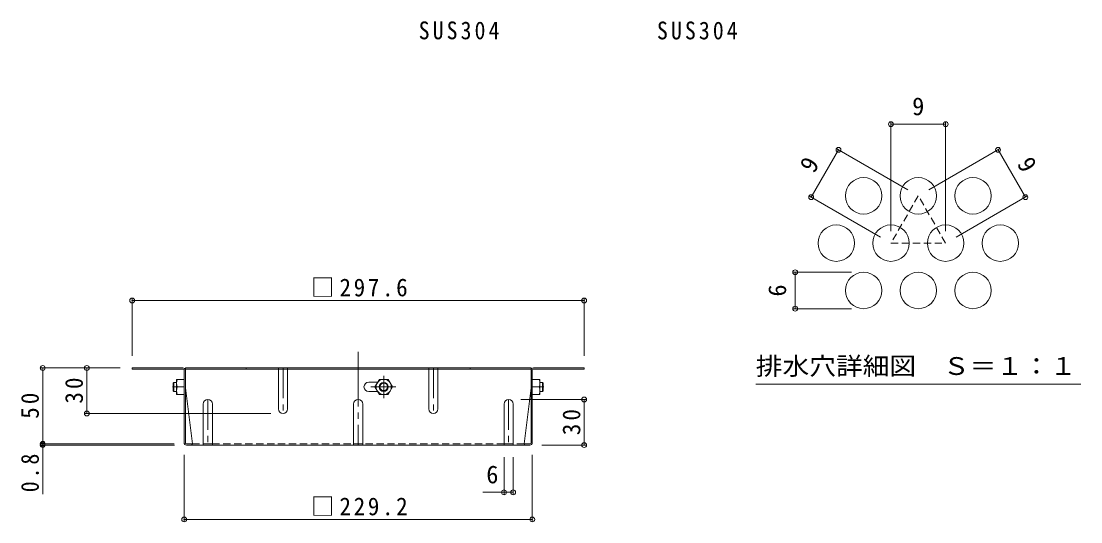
# Model space of a CAD drawing. Units: millimetres at full size, sheet at 1:4, with parts at other scales. Extents: x -1190 to 910, y -842 to 650.
# Drawn here: x 213 to 910, y -91 to 239 of the extents above; entities that cross this region are included whole.
import ezdxf
from ezdxf.enums import TextEntityAlignment as Align

# ---------------------------------------------------------------- set-up
doc = ezdxf.new("R2010")
doc.units = ezdxf.units.MM
doc.header["$LTSCALE"] = 4
doc.header["$PDMODE"] = 32
doc.header["$PDSIZE"] = 3.2
for name, pattern in [('CHAIN1', [8, 5, -1, 1, -1]), ('CHAIN2', [12, 9, -1, 1, -1]), ('DASHED1', [1.8, 1.2, -0.6])]:
    doc.linetypes.add(name, pattern=pattern)
for name, color, linetype, lineweight in [('A-1_躯体', 3, 'Continuous', 9), ('A-4_その他', 7, 'Continuous', 9), ('A-5_文字', 7, 'Continuous', 9), ('A-7_ハッチ', 2, 'Continuous', 9), ('A-8_記号', 2, 'Continuous', 9), ('A-B_ﾊｯﾁ', 2, 'Continuous', 9), ('F-4_F-4ﾚｲﾔ', 7, 'Continuous', 9), ('F-6_F-6ﾚｲﾔ', 2, 'Continuous', 9), ('F-7_F-7ﾚｲﾔ', 2, 'Continuous', 9)]:
    doc.layers.add(name, color=color, linetype=linetype, lineweight=lineweight)
doc.styles.add('ＭＳ ゴシック', font='')
doc.styles.get('ＭＳ ゴシック').set_extended_font_data('MS Gothic')

msp = doc.modelspace()

# ---------------------------------------------------------------- linework, layer by layer
at = {"layer": 'A-1_躯体'}
for p, q in [((313.293, 0.952), (312.793, 0.452)), ((312.793, -4.548), (312.793, 0.452)), ((314.993, 0.952), (313.293, 0.952)), ((554.193, 0.952), (555.893, 0.952)), ((555.893, 0.952), (556.393, 0.452)), ((556.393, -4.548), (556.393, 0.452)), ((313.293, -5.048), (312.793, -4.548)), ((555.893, -5.048), (556.393, -4.548))]:
    msp.add_line(p, q, dxfattribs=at)
for points in [[(314.993, -5.048), (313.293, -5.048), (313.293, 0.952)], [(554.193, -5.048), (555.893, -5.048), (555.893, 0.952)]]:
    msp.add_lwpolyline(points, dxfattribs=at)
at = {"layer": 'A-4_その他'}
for p, q in [((285.79, 56.111), (285.79, 18.452)), ((583.397, 56.111), (583.397, 18.452)), ((285.79, 54.911), (583.397, 54.911)), ((225.709, 10.452), (277.79, 10.452)), ((226.909, 10.452), (226.909, -39.548)), ((255.93, 10.452), (255.93, -19.548)), ((584.597, -10.348), (541.593, -10.348)), ((583.397, -40.348), (583.397, -10.348)), ((254.73, -19.548), (377.093, -19.548)), ((225.709, -39.548), (313.46, -39.548)), ((225.709, -40.348), (313.593, -40.348)), ((226.909, -39.548), (226.909, -72.758)), ((584.597, -40.348), (555.593, -40.348)), ((319.993, -90.506), (319.993, -46.748)), ((530.593, -72.672), (530.593, -48.348)), ((536.593, -72.672), (536.593, -48.348)), ((549.193, -90.506), (549.193, -46.748)), ((516.627, -71.472), (536.593, -71.472)), ((319.993, -89.306), (549.193, -89.306))]:
    msp.add_line(p, q, dxfattribs=at)
for p in [(285.79, 54.911), (583.397, 54.911), (226.909, 10.452), (255.93, 10.452), (583.397, -10.348), (255.93, -19.548), (226.909, -39.548), (226.909, -40.348), (583.397, -40.348), (530.593, -71.472), (536.593, -71.472), (319.993, -89.306), (549.193, -89.306)]:
    msp.add_point(p, dxfattribs=at)
at = {"layer": 'A-7_ハッチ', "linetype": 'CHAIN2'}
msp.add_line((434.593, 21.025), (434.593, -40.348), dxfattribs=at)
at = {"layer": 'A-7_ハッチ'}
for p, q in [((285.79, 10.452), (285.79, 9.652)), ((319.193, 10.452), (285.79, 10.452)), ((319.327, 9.652), (285.79, 9.652)), ((319.993, -38.748), (319.993, 8.985)), ((548.393, 10.452), (320.793, 10.452)), ((320.793, -38.881), (320.793, 10.452)), ((548.393, 9.652), (320.793, 9.652)), ((360.794, 10.452), (360.794, 9.652)), ((508.392, 10.452), (508.392, 9.652)), ((548.393, -38.881), (548.393, 10.452)), ((549.193, -38.748), (549.193, 8.985)), ((549.86, 9.652), (583.397, 9.652)), ((549.993, 10.452), (583.397, 10.452)), ((583.397, 10.452), (583.397, 9.652)), ((441.493, 1.052), (447.433, 1.052)), ((320.793, -2.548), (325.405, -39.548)), ((447.433, -5.148), (441.493, -5.148)), ((548.393, -2.548), (543.781, -39.548)), ((321.46, -39.548), (325.405, -39.548)), ((547.593, -40.348), (321.593, -40.348)), ((547.727, -39.548), (543.781, -39.548))]:
    msp.add_line(p, q, dxfattribs=at)
at = {"layer": 'A-7_ハッチ', "linetype": 'DASHED1'}
for p, q in [((325.405, -39.548), (332.593, -39.548)), ((338.593, -39.548), (431.593, -39.548)), ((530.593, -39.548), (437.593, -39.548)), ((543.781, -39.548), (536.593, -39.548))]:
    msp.add_line(p, q, dxfattribs=at)
at = {"layer": 'A-7_ハッチ'}
for centre, radius, start, end in [((319.193, 8.852), 1.6, 0, 90), ((319.327, 8.985), 0.667, 0, 90), ((549.993, 8.852), 1.6, 90, 180), ((549.86, 8.985), 0.667, 90, 180), ((441.493, -2.048), 3.1, 90, 270), ((321.593, -38.748), 1.6, 180, 270), ((321.46, -38.881), 0.667, 180, 270), ((324.605, -39.548), 0.8, 270, 0), ((544.581, -39.548), 0.8, 180, 270), ((547.593, -38.748), 1.6, 270, 0), ((547.727, -38.881), 0.667, 270, 0)]:
    msp.add_arc(centre, radius, start, end, dxfattribs=at)
at = {"layer": 'A-8_記号', "linetype": 'DASHED1'}
for p, q in [((382.093, 9.252), (382.093, 10.452)), ((388.093, 9.252), (388.093, 10.452)), ((481.093, 9.252), (481.093, 10.452)), ((487.093, 9.252), (487.093, 10.452))]:
    msp.add_line(p, q, dxfattribs=at)
at = {"layer": 'A-8_記号'}
for p, q in [((382.093, -16.548), (382.093, 9.652)), ((388.093, -16.548), (388.093, 9.652)), ((481.093, -16.548), (481.093, 9.652)), ((487.093, -16.548), (487.093, 9.652)), ((332.593, -13.348), (332.593, -40.348)), ((338.593, -13.348), (338.593, -40.348)), ((431.593, -13.348), (431.593, -40.348)), ((437.593, -13.348), (437.593, -40.348)), ((530.593, -13.348), (530.593, -40.348)), ((536.593, -13.348), (536.593, -40.348)), ((332.593, -39.548), (338.593, -39.548)), ((431.593, -39.548), (437.593, -39.548)), ((530.593, -39.548), (536.593, -39.548))]:
    msp.add_line(p, q, dxfattribs=at)
at = {"layer": 'A-8_記号', "linetype": 'CHAIN1'}
for p, q in [((385.093, 10.452), (385.093, -19.548)), ((484.093, 10.452), (484.093, -19.548)), ((335.593, -10.348), (335.593, -40.748)), ((533.593, -10.348), (533.593, -40.348))]:
    msp.add_line(p, q, dxfattribs=at)
at = {"layer": 'A-8_記号'}
for centre, start, end in [((335.593, -13.348), 0, 180), ((434.593, -13.348), 0, 180), ((533.593, -13.348), 0, 180), ((385.093, -16.548), 180, 0), ((484.093, -16.548), 180, 0)]:
    msp.add_arc(centre, 3, start, end, dxfattribs=at)
at = {"layer": 'A-B_ﾊｯﾁ'}
for p, q in [((319.993, 2.952), (314.993, 2.952)), ((314.993, -7.048), (314.993, 2.952)), ((445.643, -2.048), (448.53, 2.952)), ((448.53, 2.952), (454.256, 2.952)), ((457.143, -2.048), (454.256, 2.952)), ((549.193, 2.952), (554.193, 2.952)), ((554.193, -7.048), (554.193, 2.952)), ((319.993, -2.048), (315.426, -2.048)), ((457.143, -2.048), (454.256, -7.048)), ((549.193, -2.048), (553.76, -2.048)), ((319.993, -7.048), (314.993, -7.048)), ((549.193, -7.048), (554.193, -7.048))]:
    msp.add_line(p, q, dxfattribs=at)
at = {"layer": 'A-B_ﾊｯﾁ', "linetype": 'CHAIN1'}
for p, q in [((451.393, 5.322), (451.393, -9.438)), ((312.307, -2.048), (315.368, -2.048)), ((442.865, -2.048), (459.373, -2.048)), ((556.88, -2.048), (553.818, -2.048))]:
    msp.add_line(p, q, dxfattribs=at)
at = {"layer": 'A-B_ﾊｯﾁ'}
msp.add_lwpolyline([(445.643, -2.048), (448.53, -7.048), (454.256, -7.048)], dxfattribs=at)
for radius in [5, 3, 2.458]:
    msp.add_circle((451.393, -2.048), radius, dxfattribs=at)
for centre, start, end in [((322.426, 0.452), 160.34634, 199.65367), ((546.76, 0.452), 340.34633, 19.65366), ((322.426, -4.548), 160.34634, 199.65367), ((546.76, -4.548), 340.34633, 19.65366)]:
    msp.add_arc(centre, 7.433, start, end, dxfattribs=at)
at = {"layer": 'F-4_F-4ﾚｲﾔ'}
for p, q in [((785.323, 172.238), (785.323, 100.659)), ((785.323, 171.038), (821.323, 171.038)), ((821.323, 172.238), (821.323, 100.659)), ((732.8, 122.984), (750.8, 154.161)), ((749.761, 154.761), (796.395, 127.836)), ((856.885, 154.761), (810.251, 127.836)), ((873.846, 122.984), (855.846, 154.161)), ((731.761, 123.584), (778.395, 96.659)), ((874.885, 123.584), (828.251, 96.659)), ((721.042, 73.483), (759.323, 73.483)), ((722.242, 49.483), (722.242, 73.483)), ((721.042, 49.483), (759.323, 49.483))]:
    msp.add_line(p, q, dxfattribs=at)
for p in [(785.323, 171.038), (821.323, 171.038), (750.8, 154.161), (855.846, 154.161), (732.8, 122.984), (873.846, 122.984), (722.242, 73.483), (722.242, 49.483)]:
    msp.add_point(p, dxfattribs=at)
at = {"layer": 'F-6_F-6ﾚｲﾔ', "linetype": 'DASHED1'}
msp.add_lwpolyline([(803.323, 123.836), (785.323, 92.659), (821.323, 92.659)], close=True, dxfattribs=at)
at = {"layer": 'F-6_F-6ﾚｲﾔ'}
for centre in [(767.323, 123.836), (803.323, 123.836), (839.323, 123.836), (749.323, 92.659), (785.323, 92.659), (821.323, 92.659), (857.323, 92.659), (767.323, 61.483), (803.323, 61.483), (839.323, 61.483)]:
    msp.add_circle(centre, 12, dxfattribs=at)
at = {"layer": 'F-7_F-7ﾚｲﾔ', "color": 7}
msp.add_line((696.323, -0.131), (910.323, -0.131), dxfattribs=at)

# ---------------------------------------------------------------- texts
at = {"layer": 'A-4_その他', "color": 2, "style": 'ＭＳ ゴシック'}
msp.add_text('6', height=11.73, dxfattribs=at).set_placement((518.913, -69.072), align=Align.BOTTOM_LEFT)
at = {"layer": 'A-4_その他', "color": 2, "char_height": 11.73, "attachment_point": 7, "style": 'ＭＳ ゴシック'}
for s, insert in [('\\T1.23;\\W0.95;□297.6', (403.593, 57.311)), ('\\T1.23;\\W0.95;□229.2', (403.593, -86.906))]:
    msp.add_mtext(s, dxfattribs=dict(at, insert=insert))
at = {"layer": 'A-4_その他', "color": 2, "char_height": 11.73, "attachment_point": 7, "rotation": 90, "style": 'ＭＳ ゴシック'}
for s, insert in [('\\T1.27;\\W0.95;30', (253.53, -13.048)), ('\\T1.27;\\W0.95;50', (224.509, -23.048)), ('\\T1.27;\\W0.95;30', (580.997, -33.848)), ('\\T1.27;\\W0.9;0.8', (224.509, -71.435))]:
    msp.add_mtext(s, dxfattribs=dict(at, insert=insert))
at = {"layer": 'A-5_文字', "color": 2, "char_height": 11.73, "attachment_point": 7, "style": 'ＭＳ ゴシック'}
for insert in [(474.427, 226.764), (631.286, 226.705)]:
    msp.add_mtext('\\T1.28;\\W0.9;SUS304', dxfattribs=dict(at, insert=insert))
at = {"layer": 'F-4_F-4ﾚｲﾔ', "color": 2, "style": 'ＭＳ ゴシック'}
msp.add_text('9', height=11.73, dxfattribs=at).set_placement((799.323, 173.438), align=Align.BOTTOM_LEFT)
for s, rotation, p in [('9', 60, (737.721, 136.308)), ('9', 300, (864.924, 143.236)), ('6', 90, (719.842, 57.483))]:
    msp.add_text(s, height=11.73, rotation=rotation, dxfattribs=at).set_placement(p, align=Align.BOTTOM_LEFT)
at = {"layer": 'F-7_F-7ﾚｲﾔ', "style": 'ＭＳ ゴシック', "width": 1.1}
msp.add_text('排水穴詳細図\u3000Ｓ＝１：１', height=11.73, dxfattribs=at).set_placement((696.323, 2.327), align=Align.BOTTOM_LEFT)

doc.saveas('drawing.dxf')
